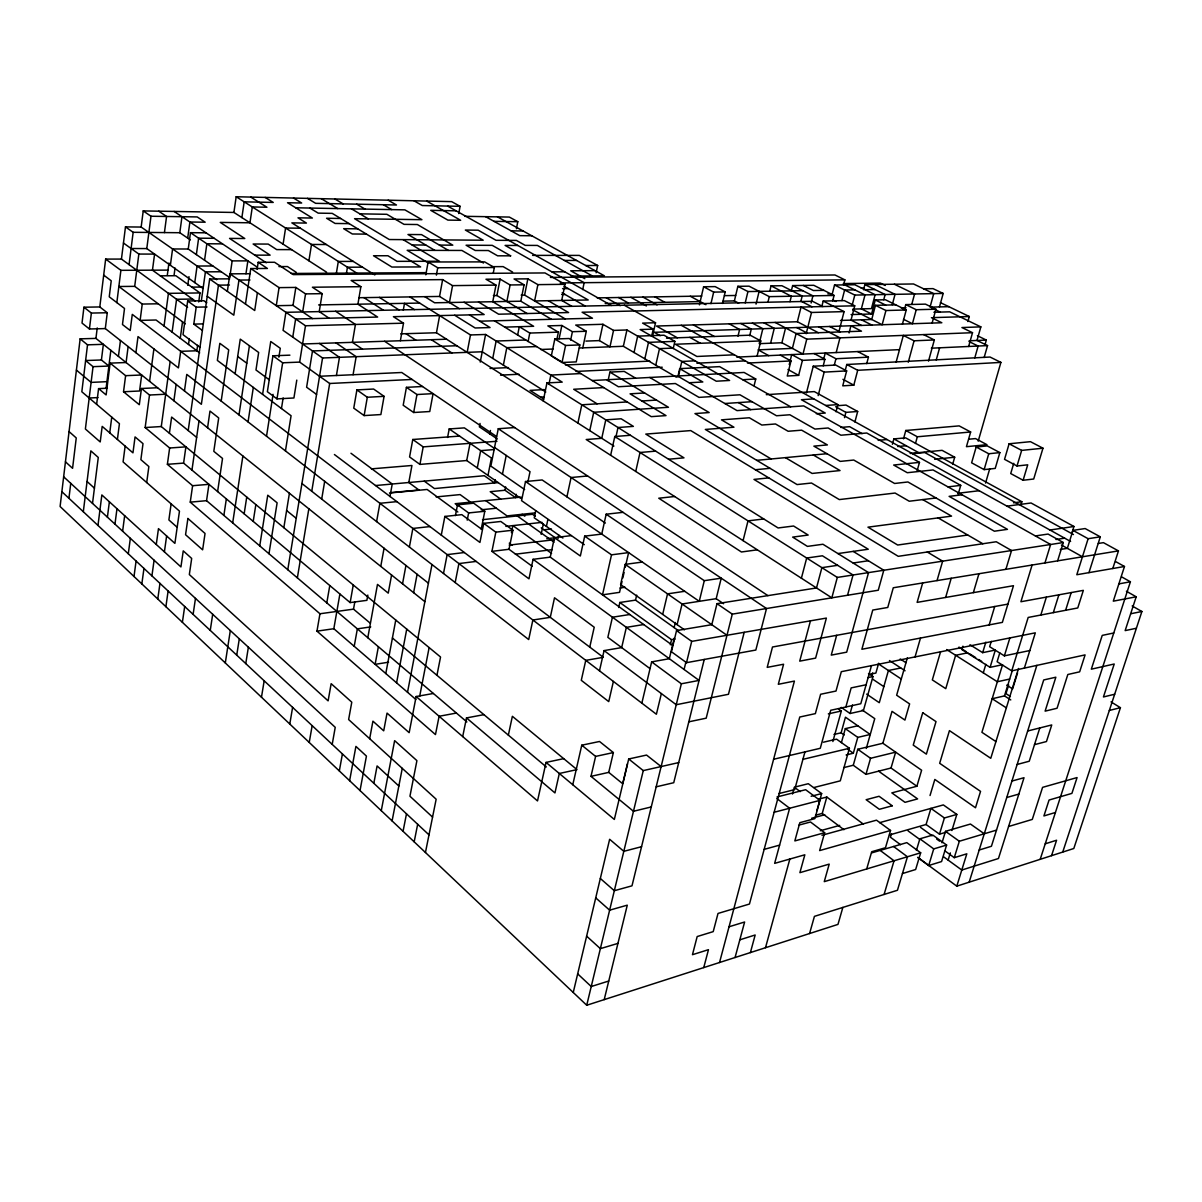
<?xml version="1.0" encoding="UTF-8"?>
<svg xmlns="http://www.w3.org/2000/svg" width="1202" height="1202" viewBox="0 0 1202 1202"><rect width="100%" height="100%" fill="white"/><g stroke="black" fill="none" stroke-linecap="round" stroke-linejoin="round"><path stroke-width="1.5" d="M424.862 601.676L95.935 338.393L80.143 338.844L60.1 506.508L586.726 1005.248L837.974 924.398L842.857 907.42M105.31 328.582L107.279 312.745L99.796 306.946L83.93 307.216L82.021 323.083L89.429 328.987L105.31 328.582L201.38 404.293L218.464 285.144L229.432 285.039M68.935 498.304L70.753 483.339M80.143 338.844L87.521 344.824L81.826 391.777L119.434 423.66L117.405 439.466M89.429 328.987L91.367 313.061L83.93 307.216M95.935 338.393L97.227 327.936M99.796 306.946L105.656 259.091L121.447 259.076L187.587 307.321M93.035 366.67L108.886 366.054L101.419 359.984L85.612 360.555L93.035 366.67L85.387 429.009L100.217 441.96L102.185 426.379L132.956 452.853L135.06 436.912L143.008 443.643L140.874 459.66L148.868 466.541L146.704 482.528M101.419 359.984L103.357 344.328L87.521 344.824M83.314 511.721L90.856 450.885L98.279 457.451L92.509 503.413M96.626 404.323L98.579 388.622L107.384 388.216M121.447 259.076L125.474 226.893L141.16 227.058L216.706 279.705M106.061 388.592L110.854 350.323M116.834 302.603L120.891 270.33L105.656 259.091M128.148 346.567L126.09 362.523L110.118 363.124L106.122 394.932L98.579 388.622M129.065 264.635L133.152 232.302L125.474 226.893M118.427 356.393L120.455 340.512M97.978 525.439L101.854 494.954L180.931 566.908L183.245 550.862L191.689 558.449L189.33 574.556L328.116 700.871L331.151 683.668L351.78 702.178L348.625 719.547L436.161 799.21L425.448 852.503M109.743 432.885L111.756 417.139M141.16 227.058L143.218 210.921L233.909 212.453L326.598 272.193M185.288 323.879L134.699 286.346L138.846 254.058L123.445 243.029M107.399 517.145L109.382 501.79M157.597 387.735L141.445 388.501L139.312 404.728L123.536 391.762L125.609 375.67L110.118 363.124M203.078 288.48L146.794 248.574L150.986 216.24L143.218 210.921M135.916 352.697L138.02 336.59L178.422 367.917L180.706 351.33L196.858 350.774L197.639 345.244M134.699 286.346L118.863 286.512L142.242 304.061L140.123 320.378L156.065 320.002L199.667 352.892M114.971 524.132L116.985 508.716M125.143 446.122L123.085 461.914L179.474 511.135L174.891 543.379L158.469 528.64L156.275 544.476M122.619 531.194L124.662 515.703M164.434 232.587L166.567 216.465L158.754 211.191M149.589 381.334L153.901 348.911M128.298 553.776L130.357 538.331M367.827 595.08L366.88 600.339L350.143 602.593L183.606 463.101L185.889 446.859L169.647 448L145.157 427.536L149.499 395.022L141.445 388.501M167.273 275.408L168.941 262.998M170.383 265.296L172.577 248.964L188.248 249.009L229.732 277.602L232.151 260.894L190.487 232.677L188.248 249.009M164.043 326.027L168.43 293.348L199.983 292.942L198.721 301.942M174.095 275.018L175.041 268.016M190.352 239.919L179.804 232.722L181.968 216.706M134.008 576.494L136.081 561.064M172.111 332.113L176.574 299.283L192.485 299.043M436.942 675.314L440.548 657.013L161.278 426.545L170.158 361.501M187.692 238.116L189.886 222.009L205.166 222.205L197.203 216.931L150.986 216.24M141.836 583.917L143.97 568.426M180.27 338.258L182.524 321.82M187.767 285.34L188.969 276.655M169.392 433.246L171.631 417.064L196.647 437.393M173.884 400.777L176.138 384.4M206.774 302.769L203.919 300.725L187.662 300.981L183.02 334.652L199.983 347.378M151.918 575.863L154.096 560.222M466.857 721.936L206.549 500.678L208.953 484.331L192.605 485.713L167.379 464.318L169.647 448M196.362 254.599L198.63 238.191L214.196 238.296M194.769 282.59L197.068 266.033L212.859 265.973M188.519 344.478L189.285 338.979M184.462 390.95L186.776 374.393L528.7 639.554L532.862 620.007L550.291 617.347L554.513 597.785L594.224 627.234L589.761 647.112M202.372 330.445L193.807 324.119L196.181 307.156L187.662 300.981M204.565 260.263L206.864 243.766L222.475 243.856M157.778 599.017L159.971 583.391M164.404 551.868L166.627 535.957M171.135 503.863L168.881 519.955L177.175 527.302M201.275 301.341L205.422 271.847L221.243 271.757M188.203 430.541L209.659 278.999L229.672 278.834M165.891 606.694L168.115 591.008M191.959 470.087L199.006 420.895M370.216 623.162L353.523 609.144L319.957 613.756L190.247 502.151L192.605 485.713M233.909 212.453L236.178 196.752L451.667 201.635L460.081 206.323L458.743 213.565M207.57 427.747L209.989 411.069L218.704 417.935L213.806 451.336L222.535 458.428L217.607 491.573M227.358 291.38L229.913 273.846L250.061 273.725M182.388 622.305L184.687 606.499M241.887 217.592L244.186 201.831L273.23 202.432L265.146 197.413M221.183 401.077L228.711 349.872L219.831 343.321L217.352 360.42L291.079 415.742L285.445 450.9M193.116 614.372L195.475 598.386M245.959 273.801L247.867 260.879L232.151 260.894M235.126 373.747L240.265 339.129L258.655 352.456L255.981 369.991L269.338 379.832M245.478 304.061L250.767 268.542L267.415 268.467L258.175 262.306L257.123 269.353M223.873 515.403L226.352 498.905M239.003 414.885L249.415 345.755M257.393 292.732L254.719 310.522L209.659 278.999M210.26 630.389L212.694 614.267M232.677 522.885L242.879 455.994M248.063 421.917L253.321 387.405M283.101 244.156L285.58 228.034L300.35 228.2M244.156 513.825L246.741 497.072M262.592 394.361L270.75 341.503L280.276 348.295L278.879 357.204M250.767 268.542L279.059 287.624L276.28 305.699L293.018 305.383L312.445 318.59M225.3 662.963L230.318 630.539M289.907 355.161L272.944 355.792L267.37 391.717L276.986 398.884L293.919 397.982L296.789 380.102M253.216 521.413L255.846 504.6M266.528 436.236L273.064 394.361M236.734 655.15L239.303 638.818M276.986 398.884L282.65 362.794L272.944 355.792M293.018 305.383L295.842 287.428L279.059 287.624M259.737 545.888L267.761 495.194L277.121 502.812L268.978 553.731M281.463 408.53L283.146 397.922M292.762 337.131L295.632 318.996L377.638 317.058L357.911 304.196L360.87 286.677L351.134 280.442L442.637 279.615L452.553 285.625L495.975 285.114L492.76 301.717L533.643 326.283L504.75 327.124M308.914 260.789L311.513 244.457L326.373 244.532M245.764 663.594L248.378 647.187M302.679 311.949L305.548 293.889L295.842 287.428M412.076 379.456L329.679 383.483L299.659 362.102L305.488 325.757L229.913 273.846M283.837 527.693L289.412 493.256M360.87 286.677L312.4 287.233L322.151 293.664L319.236 311.603L329.063 318.199M261.48 697.22L264.17 680.783M336.199 274.311L338.318 261.435L353.268 261.405M287.774 569.718L322.557 357.986L283.071 330.355L285.896 312.31L812.462 301.281L822.844 306.555M346.522 272.764L347.453 267.22L362.433 267.16M297.36 577.861L308.839 508.807M311.754 491.257L329.679 383.483M336.425 375.505L339.46 357.325L319.386 343.441M321.7 499.085L324.69 481.341M289.787 724.025L292.612 707.377M353.072 374.739L356.153 356.678L336.004 342.886M356.889 389.914L353.764 408.154L364.131 415.591L380.869 414.555L384.084 396.344L373.612 389.042L356.889 389.914L367.316 397.261L384.084 396.344M456.414 713.056L439.106 716.272L435.47 734.587L316.967 631.155L319.957 613.756M326.794 602.878L329.784 585.554M364.131 415.591L367.316 397.261M309.23 742.445L312.159 725.647M415.832 699.444L333.825 628.721L339.896 594.013M350.143 602.593L353.253 584.983M403.286 310.176L404.503 303.34L414.389 309.605M400.371 340.752L403.496 323.188L393.415 316.682L484.166 314.548L464.047 302.243M353.523 609.144L354.755 602.217M332.203 744.384L335.238 727.33L63.646 476.788M354.214 646.315L357.355 628.856L370.742 626.903M376.602 521.593L379.892 503.292L396.885 501.64M425.808 274.822L428.122 261.991L484.631 261.886L494.338 267.52L493.301 272.914M406.426 387.344L403.196 405.239L413.668 412.511L429.76 411.52L433.081 393.64L416.959 394.526L406.426 387.344L422.503 386.503M339.325 770.948L342.405 753.924M389.959 496.561L392.228 484.03L350.969 453.259M367.797 637.736L377.488 584.397L388.246 593.142L391.582 575.037M380.764 566.382L384.069 548.232M436.386 275.123L437.723 267.761L428.122 261.991M413.668 412.511L416.959 394.526M349.617 780.699L355.912 746.382L366.43 756.088L360.029 790.555M459.57 436.086L412.782 439.496L409.582 456.94L419.934 464.408L466.707 460.531L520.827 498.439M459.404 308.674L439.556 296.443L442.637 279.615M378.375 646.721L375.129 664.345L388.562 662.197M613.906 446.062L436.461 332.759L439.632 315.6M449.428 302.513L452.553 285.625M419.934 464.408L423.194 446.889L412.782 439.496M369.675 738.689L372.92 721.155L383.708 730.831L387.044 713.102L409.161 732.679L416.147 696.514L433.381 693.479M385.797 673.541L395.758 620.067M402.535 583.796L405.945 565.481M409.386 547.03L412.857 528.444L429.955 526.581M373.837 783.298L377.097 765.929L398.854 786.003M396.585 682.841L406.742 629.127M413.623 592.676L417.109 574.271M447.58 437.468L449.202 428.949L464.378 427.882L494.413 448.391M467.157 352.351L470.478 334.952L409.837 296.909M381.274 810.674L394.632 740.642L416.914 760.641L409.942 796.235L432.57 817.105M407.523 692.277L431.984 564.534M441.284 535.115L444.86 516.439L461.808 514.651L482.167 529.586M480.244 362.087L485.578 334.472L470.478 334.952M392.092 820.921L402.264 768.348M527.122 313.527L496.922 295.527L500.107 279.104L485.984 279.225L495.975 285.114M419.648 696.439L429.129 647.593M443.493 573.474L447.159 554.618L464.363 552.529M455.423 515.583L457.511 504.825L473.648 503.202L484.797 511.256L481.236 529.165M466.707 460.531L470.057 443.328M516.424 228.726L517.792 221.694L509.332 217.066L464.813 216.315M480.034 423.45L479.373 426.845L497.312 438.985M492.745 358.421L496.125 341.037L525.83 340.001M403.061 831.318L406.486 813.829M506.868 301.462L510.099 284.964L500.107 279.104M477.269 467.924L480.665 450.645L494.232 449.563M467.217 520.15L468.63 512.938L457.511 504.825M455.182 582.534L458.909 563.573L476.142 561.424M489.785 433.892L490.461 430.481M503.368 365.138L506.808 347.678L536.558 346.567M551.418 319.296L520.812 301.206L524.072 284.799L514.05 278.969L527.843 278.849L537.88 284.634L565.015 284.318L561.71 300.455L571.836 306.315M414.179 841.836L417.665 824.287M487.967 475.421L491.423 458.052L449.202 428.949M565.256 318.936L524.613 295.091L527.843 278.849M514.636 427.566L498.274 428.723L490.852 466.091L524.628 489.545M517.611 335.163L519.294 326.704L529.782 333.059L558.374 332.158L556.992 338.874M532.201 566.307L509.002 549.284L512.923 530.202L500.813 521.473L483.745 523.351L479.929 542.448L444.86 516.439M495.254 479.628L494.578 482.949L484.301 475.722L393.129 483.925M537.88 284.634L534.605 300.951L588.199 299.974L563.963 286.181M528.084 341.563L529.782 333.059M502.451 474.144L506.222 455.438M672.173 645.098L550.261 557.142L533.072 559.321L528.97 578.823L491.934 551.357L495.825 532.155L483.745 523.351M516.199 494.292L515.508 497.643L504.99 490.251L505.666 486.915M462.695 736.571L466.496 717.925L483.91 714.649M511.436 532.651L512.878 525.62L551.568 553.431M551.312 355.972L554.813 339.009L569.027 338.513L579.815 344.929L576.239 361.877L562.025 362.508L552.845 356.904M605.372 523.08L542.162 479.959L525.499 481.521L521.563 500.648L584.292 544.656M543.229 400.942L546.94 382.927L562.205 382.131L485.578 334.472M527.888 481.987L530.022 471.665L494.548 447.475M549.013 383.964L550.862 375.069L580.761 373.567M559.11 338.754L561.86 325.472L547.842 325.877L558.374 332.158M562.025 362.508L565.571 345.47L554.813 339.009M570.665 340.061L572.407 331.707L561.86 325.472M535.671 510.955L534.244 517.807L562.897 538.045M582.715 289.577L584.157 282.695L447.61 206.068M541.155 534.319L543.349 523.907M596.132 272.749L597.664 265.477L579.304 255.41L532.606 255.38M582.775 347.859L586.291 331.271L575.713 325.066L602.938 324.285L613.531 330.4L626.933 329.979L716.287 381.214L729.599 380.463L640.155 329.558L653.242 329.138L651.649 336.305M546.414 526.401L547.872 519.504M508.356 735.128L512.368 716.302L576.975 769.611L559.321 773.487L554.948 792.929L466.496 717.925M577.907 423.074L581.798 404.804L627.174 401.934M550.261 557.142L554.423 537.625L571.401 535.611M613.531 330.4L609.985 346.807L599.437 340.602L602.938 324.285M557.998 538.541L558.735 535.1M566.923 496.862L571.07 477.525L587.583 475.977M589.746 430.647L593.713 412.286L668.447 407.283L609.925 372.124L608.032 380.809M676.38 377.203L623.357 346.281L626.933 329.979M622.997 512.337L606.169 514.216L601.751 534.094L584.698 536.137L580.341 556L554.423 537.625M610.646 455.273L614.793 436.506L630.389 435.289M634.04 352.502L637.661 336.124L664 335.223L674.863 341.368L673.225 348.595M615.77 437.633L618.008 427.521L633.379 426.379L621.149 418.777L605.778 419.859L601.751 438.309L586.215 439.526L831.829 597.83L837.313 577.426L1063.304 542.538L1057.625 560.853M563.678 758.642L546.054 762.414L537.519 800.938L416.147 696.514M644.843 358.797L648.509 342.36L674.863 341.368M652.761 335.163L655.526 322.752L624.289 305.218M584.698 536.137L611.517 554.828L602.518 594.84L619.541 592.346L622.005 581.543M655.766 365.168L659.492 348.64L672.759 348.114M635.738 471.439L640.02 452.493L655.646 451.141M572.768 784.726L581.768 745.195L599.528 741.484L613.366 752.572L608.738 772.375L622.696 783.734L627.429 763.826M599.482 670.821L604.08 650.598L621.674 647.593L626.347 627.354L643.701 624.544M642.334 562.07L625.22 564.369L620.608 584.563L684.434 629.818M622.831 577.952L624.063 572.558M625.295 567.119L628.616 552.604L611.517 554.828M618.684 607.491L619.826 602.487L635.527 600.129L678.514 630.719M677.778 377.067L679.716 368.638L719.607 366.64L790.676 406.817M678.754 374.799L681.819 361.456L695.102 360.825M699.429 304.872L703.606 286.767L715.145 286.617L725.197 291.921L722.492 303.43M651.274 806.948L633.469 811.275L590.993 776.342L595.606 756.404L581.768 745.195M613.396 681.429L608.738 701.607L581.287 680.317L585.765 660.364L603.299 657.314L334.411 454.521M635.527 600.129L636.684 595.125M710.968 303.67L713.657 292.101L703.606 286.767M738.704 303.174L734.407 300.906L737.863 286.316L749.041 286.166L769.295 296.639L834.068 295.452L832.716 300.785M662.678 614.387L667.546 593.863L684.704 591.294M641.838 703.14L651.649 661.881L669.319 658.711L674.322 637.977M573.249 992.476L609.639 839.281L623.823 851.317L641.552 846.704M661.13 766.56L646.556 755.066L628.706 758.988L614.342 819.448L546.054 762.414M745.21 302.949L747.929 291.56L802.741 290.689M737.998 336.199L739.606 329.468L729.178 323.834M674.112 627.579L675.329 622.501M670.325 644.783L671.557 639.674L675.058 639.073M677.102 624.619L682.075 603.99L716.182 598.686L723.559 603.72M661.37 693.584L656.397 714.243L132.28 314.383L130.207 330.52L122.469 324.525L124.512 308.463L109.247 296.819L111.23 280.787L103.688 275.123M837.629 565.316L821.883 567.66L816.504 587.958L716.993 603.659L711.794 624.694L676.546 630.584L671.437 651.754L686.507 662.678L755.833 650.042L766.515 608.528L498.274 428.723M586.726 1005.248L643.265 770.602L678.724 762.579M756.043 304.136L759.123 291.38M749.672 335.779L751.28 329.078L740.853 323.473M769.761 291.26L771.068 285.866L781.916 285.73L802.185 296.038L800.832 301.447M768.108 301.522L769.295 296.639M757.08 356.183L760.791 340.932L750.153 335.178L666.524 338.183M716.182 598.686L721.23 578.177L704.297 580.671L699.248 601.316L525.499 481.521M684.088 669.469L685.786 662.527M604.2 999.628L627.279 905.166L609.639 910.169L595.726 897.864M533.072 559.321L699.068 680.407L681.354 683.788L631.997 885.829L614.327 890.712L600.324 878.482M686.507 662.678L691.706 641.387L826.375 618.083L815.617 658.11L799.721 661.145L810.448 620.833M754.12 385.632L755.742 378.991L744.098 372.455L592.15 380.538M770.602 343.216L774.253 328.326L763.826 322.767M791.337 290.914L792.644 285.58L813.799 285.31L834.068 295.452M789.984 301.672L791.337 296.248L771.068 285.866M752.392 323.128L762.834 328.702L759.198 343.667L781.901 342.75L785.567 327.951M704.252 659.447L673.736 782.712L656.187 786.829M677.342 337.792L656.457 326.042L797.377 321.745L801.028 307.081L811.515 312.475L844.074 311.618L838.936 331.542M743.076 540.63L748.005 520.872L763.736 518.963M789.218 364.552L791.712 354.605L802.425 360.375L824.888 359.278L823.205 365.874M780.293 355.116L791.006 360.946L787.235 376.016L798.639 375.37L802.425 360.375M853.195 551.387L883.801 570.244L878.256 590.227L732.288 614.132L706.19 718.18L688.821 721.816M811.125 303.009L812.913 295.842L792.644 285.58M806.181 333.72L811.515 312.475M968.647 346.476L972.523 332.699L806.767 339.144L802.996 354.079L781.901 342.75M821.837 306.45L823.205 301.056L844.345 300.605L854.727 305.804L851.031 320.123L861.458 325.426M744.203 632.297L728.472 694.275L676.245 704.733L604.08 650.598M806.452 392.919L813.243 366.219L835.721 365.062L846.659 370.892L842.752 385.842L853.811 385.166L857.702 370.291L1000.905 362.403L978.203 441.149M831.874 295.482L834.534 285.024L854.862 284.754L875.116 294.7L871.465 308.629L852.864 309.094M823.565 359.593L825.233 353.057L835.946 358.737L868.43 357.159L866.732 363.62M843.549 285.009L844.871 279.856L834.984 274.988L550.441 277.422M841.926 300.53L844.615 290.028L854.832 289.862M818.171 395.593L824.181 372.124L846.659 370.892M836.186 352.562L839.973 337.852L818.772 326.839M834.263 365.303L835.946 358.737M852.068 305.624L854.802 295.076L943.179 293.453L939.483 306.916M849.093 332.954L850.956 325.772L861.488 331.166L796.115 333.525L792.403 348.385L758.146 349.857L768.739 355.657M863.532 289.772L864.869 284.619L913.52 283.972L933.729 293.634L930.048 307.141M845.066 371.072L846.779 364.491L990.057 357.039L1000.905 362.403M836.006 411.79L837.884 404.608L814.295 391.597L766.305 394.662M801.388 578.222L806.692 558.028L822.423 555.79L853.044 574.992L847.545 595.26M851.091 314.563L871.6 313.992L875.281 299.959L885.393 299.749L906.233 309.981L902.447 324.059M844.495 417.65L845.877 412.376L857.672 411.49L854.907 421.992M895.76 304.842L875.447 305.323L871.735 319.492L840.514 320.438M703.756 967.58L708.474 949.67L692.457 954.704L697.175 936.553L713.222 931.625L718.015 913.445L749.447 904.039L799.766 717.023L815.362 713.627L820.62 694.26L836.006 691.045L841.325 671.678L1035.313 632.838L1024.374 668.102M883.755 299.719L885.123 294.52L864.869 284.619M906.233 309.981L885.934 310.522L882.163 324.735L852.624 309.861M892.29 304.677L895.039 294.34L874.801 284.483M719.532 962.517L794.417 681.068L778.31 684.299L783.584 664.24L767.207 667.365L772.495 647.007L1007.907 604.11M904.355 309.846L905.767 304.602L925.465 304.136L935.922 309.199L932.121 323.083M735.068 957.513L744.624 921.994L729.043 926.772M896.151 362.057L903.333 335.388L914.076 340.797L934.33 339.956L928.5 361.171M911.822 304.211L914.572 293.979L894.348 284.228M935.922 309.199L916.224 309.725L912.438 323.729L903.513 319.296M908.261 362.238L914.076 340.797M792.449 794.026L794.312 787.205L808.3 783.704L821.642 793.575L816.909 810.614M750.394 952.585L755.172 934.991L739.831 939.814M804.949 751.896L794.702 789.609L779.181 793.5M836.652 635.317L831.258 655.12L846.689 652.16L868.535 572.603L822.934 544.251L807.428 546.384L792.659 537.114L808.165 535.055L793.59 526.01L778.1 527.963L546.94 382.927M892.395 444.289L893.867 438.91L905.647 437.859L1021.85 501.73L1020.859 505.065M903.513 438.82L905.797 430.481L959.151 425.884L970.645 431.984L966.438 446.678L986.947 444.68L975.528 438.58L968.722 439.226M765.494 947.717L789.849 859.039M936.238 359.984L939.603 347.814M832.866 741.529L841.325 710.998L838.515 709.06M915.473 443.478L917.336 436.777L970.645 431.984M777.018 796.956L805.641 789.714L819.944 800.367L814.881 818.637L799.841 822.664L794.838 840.919L824.647 832.701L819.629 850.595L890.547 830.477L885.483 847.726L871.705 851.737L866.702 868.956M845.862 706.971L851.166 687.89L866.101 684.764M833.993 734.452L841.115 732.814L845.457 717.203L870.248 734.467L857.777 737.382L845.307 728.637L841.4 742.641M917.036 471.109L919.47 462.379L866.762 433.005L840.934 435.214L828.133 427.987L814.971 429.069L789.849 414.765L776.522 415.757L739.951 394.797L698.993 397.381L675.374 383.528L618.384 386.743L606.845 379.757M815.527 815.211L822.243 813.423L826.811 797.046L863.412 824.151M841.265 707.392L850.084 713.507L852.458 704.973M871.465 665.653L860.782 703.726L830.717 710.277L820.275 748.29L773.607 759.258M967.895 321.55L969.308 316.517L940.415 302.634M823.445 742.205L836.562 739.155L849.408 748.275L840.288 780.849L813.934 787.52M871.66 676.365L872.667 672.804M868.505 673.571L872.968 676.561L863.412 710.547L850.084 713.507M846.118 754.961L853.33 753.218L857.777 737.382M878.647 663.249L875.882 673.06L868.64 674.532M843.684 767.612L853.27 765.253L857.777 749.267L882.869 743.257L921.618 770.242L916.886 786.243L891.839 792.884L905.016 802.335L917.607 798.909L878.587 771.173M933.909 312.265L949.685 311.829L980.847 326.869L977.001 340.451L987.548 345.605L984.153 357.49M809.577 933.533L814.43 916.36L897.458 890.261L907.45 856.771L893.582 846.493M974.762 357.971L978.143 346.041L969.097 341.593M866.281 748.47L874.755 718.631L862.225 710.006M984.889 345.094L986.316 340.061L977.376 335.704M952.645 464.408L954.688 457.226L942.083 450.344L910.169 453.47M865.966 774.358L870.548 758.297L895.64 752.152L891.028 768.018L865.966 774.358L853.27 765.253M922.67 582.955L917.126 602.382L1013.481 585.705L1002.363 622.381L861.879 649.26L872.757 610.06L887.767 607.461L893.281 587.763L1118.461 550.892L1112.797 568.516M882.869 743.257L892.019 711.344L904.926 720.088L909.613 703.921L896.647 695.222L907.375 657.779M958.189 494.232L960.729 485.383L933.053 469.952L907.285 472.717L893.672 465.039L919.47 462.379M915.053 656.923L920.492 638.052M937.034 580.596L942.638 561.169L927.268 552.003M976.174 447.009L971.622 462.815L984.137 469.621L995.226 468.404L999.854 452.613L987.278 445.912L976.174 447.009L988.75 453.755L999.854 452.613M945.643 597.439L951.203 578.282M984.137 469.621L988.75 453.755M985.565 483.054L989.712 468.81M940.595 651.679L932.331 679.911L945.764 688.656L955.635 655.285L967.986 652.776M891.463 833.722L890.442 837.223L900.508 844.66M1023.112 480.259L1033.705 479.012L1042.975 448.211L1030.46 441.675L1009.109 443.778L1004.541 459.329L1017.012 466L1027.725 464.813L1023.112 480.259L1010.717 473.558L1013.752 463.311M884.086 894.468L894.048 860.782L880.18 850.415M973.35 592.646L978.939 573.745M962.937 646.18L961.916 649.606L990.087 667.35L1002.573 664.691L981.914 732.318L995.932 741.589M1017.012 466L1021.655 450.389L1042.975 448.211M930.032 795.529L934.84 779.452L975.498 807.774L980.547 791.382L939.679 763.285L949.445 730.621L990.764 758.297L1018.515 668.477M916.405 850.4L919.876 838.816L932.767 835.044L946.605 845.051L941.572 861.564L928.695 865.515L917.682 857.387M889.495 834.954L926.081 824.497L930.919 808.375L944.411 817.961L956.822 814.415L951.909 830.522M871.675 852.894L906.819 842.632L920.672 852.804L915.654 869.512L902.447 873.569M989.186 624.905L994.715 606.514M1005.894 569.327L1011.543 550.531L996.248 541.756L898.255 556.316L690.744 430.586L645.79 434.087L683.968 457.842L668.537 459.224M969.984 644.723L982.665 652.656L985.835 642.153M991.259 641.357L989.652 646.706L1004.376 655.856L1029.829 650.537M983.281 672.835L985.85 664.33M928.695 865.515L933.729 848.897L946.605 845.051M926.081 824.497L939.498 834.158L944.411 817.961M990.087 667.35L995.331 650.057L982.665 652.656M942.007 842.782L945.493 831.333L970.465 824.046L984.273 833.782M999.794 652.896L997.119 661.701L1011.753 670.851L1085.09 654.895L1079.651 671.828L1067.827 674.502L1057.069 708.248L1045.109 711.148L1055.852 677.207L1043.712 679.956L991.425 846.268L979.194 850.024M1004.376 655.856L1009.86 637.946M1032.112 565.03L1020.904 601.736L1083.348 590.362L1077.773 607.957L1028.176 617.452L1011.753 670.851M948.123 860.076L950.331 852.909M944.652 850.685L954.268 857.672L959.331 841.25L996.503 830.116M1044.959 562.927L1050.623 544.491L803.672 405.9L737.021 410.603L677.567 376.001M1006.344 707.858L992.176 698.738L1004.481 695.898L1012.294 670.551M1008.658 684.915L1005.969 693.644L1010.371 696.454M1017.553 672.91L1012.625 688.881L1006.72 685.14M917.982 857.537L956.792 886.159L966.814 853.811L954.268 857.672M1040.827 615.033L1046.386 597.093M1071.793 533.448L1073.957 526.491L1031.061 502.992L1006.976 506.147M1088.952 572.633L1100.296 536.828L1085.136 528.549L1072.95 530.367L1067.346 548.352L1060.299 549.464M969.158 882.178L1036.845 665.397M1053.313 612.644L1058.872 594.825M1065.618 610.285L1071.192 592.571M1100.296 536.828L1088.126 538.706L1076.797 574.736L1124.486 566.488L1113.292 601.165L1136.206 596.793L1125.147 630.614L1136.386 628.255M1039.79 727.961L1029.243 761.227L1017.147 764.472M1040.196 859.325L1130.406 581.783L1121.526 576.825M1051.54 855.674L1056.573 840.243L1045.244 843.804M1062.733 852.068L1141.9 611.502L1132.179 605.973M1111.024 701.908L1120.429 707.678L1073.807 848.507L956.792 886.159M608.738 981.027L591.234 986.526L577.666 973.845M617.933 943.39L600.369 948.648L586.621 936.148M920.672 852.804L824.256 881.652L829.215 864.118L799.886 872.667L804.844 854.787L774.644 863.367L789.624 808.24L776.762 798.474M1008.583 826.51L1032.293 819.418L1042.585 787.355L1077.082 777.559L1071.914 793.38L1049.061 800.036L1043.922 815.933L1055.416 812.492M939.498 834.158L946.59 832.084M1006.75 797.512L1018.845 794.086M879.624 822.664L943.345 804.919L956.822 814.415M821.958 835.27L876.498 820.17L890.547 830.477M764.156 849.378L779.602 845.126M1011.934 781.045L1024.029 777.709L998.456 858.513L961.795 870.038L943.615 856.801M820.275 830.732L839.687 825.398M811.59 818.261L824.737 814.761M798.999 825.083L810.509 821.988L824.647 832.701M818.412 799.21L826.811 797.046M774.133 812.267L819.944 800.367M1034.501 744.654L1046.461 741.544L1051.75 724.941L1027.665 730.996M811.14 796.265L821.642 793.575M1109.326 710.457L1120.429 707.678M1114.675 694.23L1103.436 696.965L1114.224 664L1091.326 669.183L1102.234 635.392L1113.758 632.988M802.741 759.394L849.408 748.275M845.307 728.637L857.792 725.783M590.993 776.342L608.738 772.375M1009.68 679.04L997.359 681.759L946.59 649.546M828.343 713.853L841.325 710.998M595.606 756.404L613.366 752.572M867.949 677.582L872.968 676.561M900.779 667.981L888.413 670.506L879.278 702.689L866.672 694.125M1130.661 613.756L1141.9 611.502M1118.867 583.887L1130.406 581.783M1098.343 543.454L1103.436 542.658L1118.461 550.892M629.773 614.507L612.434 617.212L607.851 637.345L649.921 668.552M1055.942 539.503L1064.656 538.165M853.119 563.017L868.385 560.748M1035.388 535.942L1048.069 534.064L1063.304 542.538M1049.977 530.007L1073.957 526.491M316.967 631.155L333.825 628.721M619.977 588.003L625.055 587.267M837.929 553.566L868.25 549.239L753.985 479.418L768.814 477.885M967.73 535.01L897.684 545.032L867.964 527.167L951.548 516.124L922.7 499.581M757.35 549.825L741.409 551.988L658.756 498.214L674.622 496.516M1013.496 502.812L1021.85 501.73M515.357 554.212L552.364 549.615M935.997 497.974L909.238 501.234L895.084 493.045L839.297 499.581L811.5 483.024L797.076 484.571L705.334 429.445L733.941 427.206L721.485 419.844L749.357 417.77L761.828 425.042L775.5 423.975L788.136 431.263L801.644 430.166L827.382 444.92L813.874 446.137L840.258 461.388L853.766 460.05L894.604 483.474L907.916 481.972L994.385 531.209L1007.456 529.346L949.114 496.366L962.066 494.788M957.979 493.271L979.194 490.716M491.934 551.357L509.002 549.284M546.775 538.721L555.159 537.73L541.246 527.873M509.167 545.107L554.573 539.668M947.942 486.87L960.729 485.383M544.01 529.827L551.448 528.97M495.825 532.155L512.923 530.202M505.892 526.401L542.012 522.359M535.085 512.893L507.064 515.913L485.728 500.633M482.513 519.685L532.531 514.276L535.326 516.259M481.131 509.798L496.336 508.221M468.63 512.938L484.797 511.256M934.66 459.284L954.688 457.226M520.992 497.102L455.182 503.698L458.202 505.907M912.573 453.725L924.774 452.538L1073.446 534.544M755.382 469.742L770.001 468.314M436.131 496.922L460.096 494.593L470.553 502.151M504.99 490.251L490.206 491.678L500.708 499.13M390.89 492.625L418.957 490.01L408.8 482.528L411.94 465.49L371.403 468.87M498.229 482.603L434.448 488.568L424.276 481.131M389.478 492.985L427.131 489.469L457.827 511.992M897.684 446.543L906.203 445.732M756.734 460.336L826.991 453.71M190.247 502.151L206.549 500.678M375.535 485.533L392.228 484.03M878.181 440.338L887.016 439.541M840.724 427.431L849.679 426.695L862.089 433.637M816.323 413.728L825.263 413.052L801.418 399.725L813.784 398.884M167.379 464.318L183.606 463.101M423.194 446.889L496.982 441.269M837.584 405.675L846.013 405.074L857.672 411.49M825.654 405.465L837.884 404.608M724.851 403.511L752.001 401.693M641.913 401.002L656.457 400.071M145.157 427.536L161.278 426.545M644.603 392.964L630.073 393.835L666.013 415.607L651.259 416.643L494.398 320.799M540.645 397.126L544.236 396.915M603.689 387.585L573.7 389.268L597.124 403.827M689.182 382.747L702.824 381.981L679.716 368.638M742.746 379.727L755.742 378.991M544.386 389.583L530.067 390.38L543.71 399.079M89.188 398.012L97.963 397.577M149.499 395.022L165.696 394.226M609.925 372.124L624.229 371.403L635.663 378.224M696.875 363.199L745.345 360.885M123.536 391.762L139.567 390.996L141.671 374.994L125.609 375.67M500.528 375.144L518.963 374.243M576.028 371.448L662.242 367.226M747.464 363.064L791.006 360.946M734.362 354.8L696.875 356.468L675.329 344.253L760.791 340.932M319.552 376.271L401.753 372.5L496.486 436.476M490.07 368.443L508.461 367.602M565.466 364.987L649.741 361.111M736.766 357.114L899.502 349.647M931.37 348.189L987.548 345.605M969.158 340.797L986.316 340.061M106.918 381.68L91.112 382.386L76.402 370.111M282.65 362.794L299.659 362.102M322.557 357.986L482.242 351.765L545.783 391.987M540.72 349.497L553.13 349.016M579.319 347.994L623.357 346.281M565.571 345.47L579.815 344.929M456.805 345.74L312.505 350.939L306.615 387.224L316.562 394.436M585.93 341.098L599.437 340.602M980.847 326.869L961.931 327.545L972.523 332.699M302.573 343.997L446.573 339.204M572.407 331.707L586.291 331.271M400.717 333.84L436.461 332.759M933.022 317.613L969.308 316.517M655.526 322.752L642.604 323.128L653.242 329.138M305.488 325.757L403.496 323.188M479.703 321.189L592.466 318.23L582.099 312.235L854.727 305.804M193.807 324.119L202.838 323.894M906.038 307.757L901.184 307.877L904.099 309.305M931.625 307.111L948.829 306.675M91.367 313.061L107.279 312.745M605.222 303.49L700.18 301.597M723.108 301.131L734.407 300.906M196.181 307.156L207.044 306.961M318.62 304.917L419.648 303.069M520.812 301.206L434.628 302.784L424.787 296.669M142.242 304.061L158.213 303.79M597.184 297.886L701.788 296.053M724.475 295.662L735.639 295.467M827.847 293.844L831.243 293.784M861.248 288.255L864.493 288.21M358.677 297.72L439.556 296.443M493.391 295.587L496.922 295.527M521.172 295.151L524.613 295.091M561.65 294.505L564.985 294.46M713.657 292.101L725.197 291.921M823.881 290.358L813.363 290.523L803.282 285.445M864.944 289.712L874.951 289.547M923.587 288.78L933.022 288.63L943.179 293.453M562.551 288.66L568.185 288.585M305.548 293.889L322.151 293.664M510.099 284.964L524.072 284.799M843.308 283.567L880.405 283.086L885.273 285.46M560.192 282.951L844.871 279.856M191.854 287.143L202.161 287.023M571.25 276.099L604.411 275.829L497.508 216.871M250.001 279.976L238.958 280.066L233.804 315.179L207.225 296.248M291.29 273.47L426.425 272.644M551.913 271.862L564.715 271.787M160.287 275.829L175.853 275.724L199.983 292.942M120.891 270.33L167.98 270.104M595.02 270.645L570.71 270.781L584.818 278.669M278.924 266.589L287.473 266.559L296.293 272.358M585.72 265.522L597.664 265.477M491.423 266.664L503.127 266.619L512.623 272.103M437.723 267.761L494.338 267.52M564.444 260.443L576.509 260.428M258.175 262.306L274.582 262.276L293.258 274.597L544.987 272.944L565.015 284.318M138.846 254.058L154.577 254.088L152.459 270.18L195.235 301.041M254.794 255.14L270.119 255.155L253.126 244.006L268.196 244.081L276.685 249.595L291.62 249.64M131.108 248.513L146.794 248.574M412.061 244.953L425.793 245.028M439.376 245.088L452.808 245.163L417.364 224.534L404.022 224.353L386.879 214.302L359.849 213.836M517.852 245.478L505.11 245.418L611.397 305.488M190.487 232.677L206.008 232.812M366.46 234.12L352.321 233.984L343.652 228.68L357.76 228.846M531.78 235.757L519.775 235.652L485.578 216.66M133.152 232.302L179.804 232.722M511.105 230.844L523.08 230.964M349.166 223.632L335.073 223.452L326.583 218.253L340.647 218.479M494.007 221.348L517.792 221.694M295.722 207.781L404.864 209.854L421.917 219.696L354.56 218.689L389.268 239.529L483.189 240.205L465.354 230.048L478.171 230.183L496.035 240.295L516.394 240.43L525.229 245.373L537.384 245.433L592.316 275.934M456.084 210.816L430.737 210.335L447.88 220.101L460.651 220.282L426.65 201.065M460.081 206.323L422.308 205.542L413.939 200.779M931.505 307.847L940.249 312.099M905.767 304.602L916.224 309.725M931.415 317.659L941.827 322.752L654.234 332.308L660.229 335.704M844.751 284.889L865.004 294.896L861.368 308.869L871.6 313.992M875.281 299.959L885.649 305.083M834.534 285.024L854.802 295.076M875.447 305.323L885.934 310.522M923.602 334.607L934.33 339.956M832.655 299.824L836.006 301.507M861.428 319.792L871.871 325.081M823.205 301.056L844.074 311.618M801.614 301.507L811.996 306.81M829.605 326.478L840.153 331.932M737.863 286.316L747.929 291.56M857.717 351.57L868.43 357.159M797.377 321.745L818.367 332.714M796.746 327.575L807.293 333.119M1009.109 443.778L1021.655 450.389M775.125 322.436L806.767 339.144M846.779 364.491L857.702 370.291M814.175 353.568L824.888 359.278M690.264 296.263L705.905 304.677M842.918 379.306L853.811 385.166M813.243 366.219L824.181 372.124M905.797 430.481L917.336 436.777M787.971 369.525L798.639 375.37M654.97 296.879L664.871 302.303M1072.95 530.367L1088.126 538.706M642.965 297.089L657.118 304.902M693.419 324.916L714.349 336.47M835.675 406.727L845.877 412.376M893.867 438.91L918.674 452.643M1115.546 561.544L1124.486 566.488M630.81 297.3L646.391 305.954M681.233 325.291L1070.606 541.471M618.549 297.525L628.406 303.024M689.813 337.341L700.435 343.291M1061.396 545.017L1082.446 556.781M606.139 297.735L620.262 305.684M1126.409 591.264L1136.206 596.793M562.145 292.822L585.179 306.029M388.156 200.193L396.465 205.001L315.63 203.318L307.457 198.36M738.509 402.595L750.694 409.642M938.101 517.897L982.83 543.755M383.348 204.731L391.717 209.599M483.505 263.028L461.899 250.452L407.178 250.301L428.573 263.148M548.232 300.71L568.591 312.55L498.65 314.203L478.486 301.987M813.303 455.002L840.033 470.553L812.116 473.438L785.402 457.631M448.451 250.407L421.511 234.615L407.974 234.495L434.839 250.377M356.693 204.175L365.017 209.088M649.801 377.473L709.165 412.556L694.966 413.563L771.158 458.969M334.922 198.991L343.141 203.889M351.45 208.832L368.323 218.884M403.121 239.634L439.436 261.27L397.081 261.345L387.93 255.741L373.522 255.741L391.867 267.039L420.64 266.934L332.218 213.37L318.184 213.13L309.876 208.051M321.265 198.676L337.747 208.577M293.513 198.045L301.657 203.018L287.518 202.732L312.37 218.043L297.991 217.832L306.42 223.076L291.861 222.881L374.814 274.927M469.501 314.894L490.04 327.56L475.151 327.981L454.656 315.24M250.737 197.083L266.934 207.24L252.3 206.954L249.956 222.791L220.266 222.4L244.787 238.522L229.567 238.402L266.288 262.772M958.956 647.082L966.483 651.83M969.518 653.738L975.618 657.584M978.668 659.492L981.718 661.416M236.178 196.752L356.693 273.064M614.793 436.506L837.313 577.426M1004.481 695.898L1010.777 699.925M379.396 297.39L399.019 309.936M431.368 339.715L451.892 352.952M363.905 297.63L383.468 310.266M405.915 333.69L415.967 340.226M900.208 658.951L905.962 662.708M889.465 660.544L905.061 670.791M878.512 663.955L901.29 679.025M384.58 341.263L767.898 595.621M335.598 311.258L355.431 324.45L352.411 342.345L362.448 349.136M872.562 679.1L883.831 686.642M174.125 211.447L256.522 266.679M606.169 514.216L704.297 580.671M716.993 603.659L732.288 614.132M625.22 564.369L726.985 635.287M841.115 732.814L844.18 734.978M891.028 768.018L916.886 786.243M857.777 749.267L870.548 758.297M522.104 514.291L524.823 516.214M847.816 749.297L853.33 753.218M517.236 515.928L554.062 542.147M676.546 630.584L691.706 641.387M945.493 831.333L959.331 841.25M619.826 602.487L671.557 639.674M920.507 827.367L932.226 835.826M936.643 839.026L939.618 841.175M919.876 838.816L933.729 848.897M908.096 830.928L919.815 839.462M509.272 543.184L512.082 545.242M237.695 356.498L246.786 363.199M651.649 661.881L681.354 683.788M795.784 788.302L800.231 791.637M822.243 813.423L843.939 829.696M301.942 483.52L428.408 583.18M628.706 758.988L643.265 770.602M286.617 510.534L296.218 518.332M392.423 638.007L546.339 766.951M69.055 431.578L76.252 437.949L72.571 468.299L65.449 461.808M87.055 481.476L94.417 488.177M61.873 491.693L428.994 834.864M187.903 518.483L185.559 534.725L202.627 549.84L205.046 533.463L187.903 518.483M922.73 712.711L913.25 745.105L926.381 754.135L936.012 721.606L922.73 712.711M892.26 805.791L879.353 809.307L866.161 799.706L879.083 796.28L892.26 805.791M510.64 255.831L497.598 255.816L488.373 250.527L475.211 250.482L466.091 245.223L492.249 245.358L510.64 255.831"/></g></svg>
